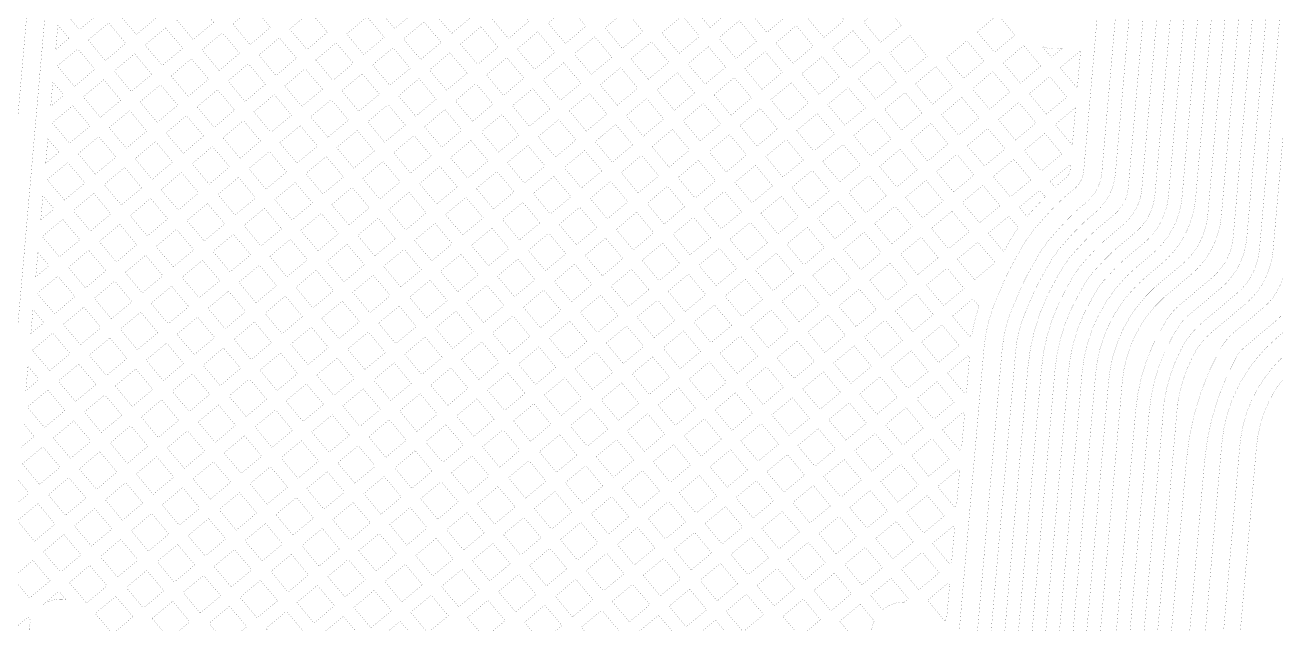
# Model space of a CAD drawing. Extents: x 592 to 965, y 89 to 353.
# Drawn here: x 631.25 to 652.26, y 276.55 to 286.61 of the extents above; entities that cross this region are included whole.
import ezdxf

# ---------------------------------------------------------------- set-up
doc = ezdxf.new("R2010")
doc.units = 0
doc.layers.add('a_area', color=3, linetype='Continuous')

# ---------------------------------------------------------------- blocks, each defined once
blk = doc.blocks.new('PAD_R3')
at = {"layer": 'a_area', "const_width": 0.5}
blk.add_lwpolyline([(0.25, 0, 1), (-0.25, 0, 1)], format="xyb", close=True, dxfattribs=at)

msp = doc.modelspace()

# ---------------------------------------------------------------- linework, layer by layer
at = {"layer": 'a_area', "const_width": 0.0015}
for points in [[(644.978, 250.475), (647.662, 281.162, -0.084552), (647.862, 281.924, 0.012808), (647.905, 282.023, -0.038887), (648.178, 282.582, 0.005339), (648.197, 282.617, -0.07215), (648.588, 283.159, 0.012405), (648.628, 283.203, -0.023497), (648.891, 283.473, -0.022352), (649.074, 283.63, 0.199572), (649.337, 284.14), (651.695, 311.103, 0.208816), (651.666, 311.191), (649.733, 313.495, 0.198841), (649.156, 313.792), (649.098, 313.797, -0.199255), (646.874, 314.956), (646.522, 315.376, -0.19862), (646.267, 316.198), (646.292, 316.486, 0.129621), (646.194, 317.051)], [(646.856, 316.773, 0.290904), (646.508, 316.33), (646.494, 316.171, 0.199266), (646.704, 315.515), (647.055, 315.096, 0.204199), (649.185, 314.019, -0.199), (649.914, 313.635), (651.848, 311.33, -0.193621), (651.923, 311.084), (649.564, 284.112, -0.198807), (649.216, 283.451, 0.02291), (649.044, 283.304, 0.023375), (648.798, 283.05, -0.010452), (648.758, 283.007, -0.021844), (648.752, 282.999, 0.07279), (648.397, 282.506, -0.004286), (648.379, 282.474, -0.015414), (648.376, 282.468, 0.0088), (648.344, 282.412, 0.035221), (648.115, 281.934, -0.011559), (648.073, 281.834, -0.011366), (648.071, 281.83, 0.085245), (647.89, 281.136), (645.207, 250.475)], [(645.895, 250.475), (648.55, 280.818, -0.109032), (648.95, 282.087, 0.010597), (649.008, 282.193, -0.078141), (649.269, 282.545, 0.016369), (649.322, 282.602, -0.02685), (649.555, 282.837, -0.016985), (649.561, 282.842, -0.025684), (649.569, 282.85), (649.88, 283.111, 0.20615), (650.229, 283.766), (652.613, 311.01, 0.197996), (652.369, 311.779), (650.23, 314.327, 0.098156), (650.087, 314.439), (649.716, 314.632, 0.068059), (649.532, 314.697, -0.042429), (649.382, 314.742, -0.064205), (648.626, 315.156, -0.072703), (648.602, 315.179, -0.20304), (648.275, 316.259), (648.072, 316.75, -0.065162), (648.07, 316.76)], [(648.891, 316.661), (648.502, 316.229), (648.5, 316.207, 0.195261), (648.772, 315.332, 0.063752), (649.474, 314.951, 0.039475), (649.579, 314.921, -0.070657), (649.829, 314.831), (650.202, 314.637, -0.097932), (650.411, 314.466), (652.544, 311.926, -0.199708), (652.84, 310.983), (650.456, 283.738, -0.20408), (650.023, 282.932, -0.008932), (649.986, 282.901), (649.709, 282.668, 0.027043), (649.492, 282.448, -0.016228), (649.429, 282.382, 0.079015), (649.208, 282.082, -0.010538), (649.145, 281.969, 0.109157), (648.777, 280.792), (646.125, 250.475), (645.895, 250.475)], [(650.785, 316.439, 0.152813), (650.565, 315.971, 0.109083), (650.908, 315.313), (653.263, 312.506, -0.198709), (653.754, 310.937), (651.344, 283.4, -0.197794), (650.831, 282.415), (650.374, 282.031, 0.187952), (649.68, 280.621), (647.043, 250.475), (646.813, 250.475)], [(646.813, 250.475), (649.453, 280.648, -0.187862), (650.225, 282.205), (650.686, 282.591, 0.198733), (651.117, 283.428), (653.527, 310.965, 0.198995), (653.081, 312.367), (650.733, 315.166, -0.136963), (650.3, 316.12, 0.102803), (650.096, 316.406)], [(647.775, 250.475), (650.383, 280.279, -0.080303), (650.661, 281.15, -0.101179), (651.042, 281.63), (651.598, 282.096, 0.19889), (651.984, 282.838), (654.441, 310.922, 0.198949), (653.487, 313.946), (652.728, 314.85, -0.197124), (652.451, 315.739), (652.468, 315.926), (652.2, 316.391)], [(653.031, 316.316), (652.695, 315.906), (652.679, 315.719, 0.201217), (652.914, 314.984), (653.662, 314.093, -0.198944), (654.669, 310.902), (652.212, 282.818, -0.198472), (651.746, 281.923), (651.188, 281.454, 0.100951), (650.865, 281.046, 0.079887), (650.609, 280.249), (648.004, 250.475), (647.775, 250.475)], [(644.839, 316.098, 0.200494), (644.303, 315.676, -0.065777), (643.781, 315.1), (641.996, 313.602, -0.129622), (640.306, 312.804, -0.070329), (639.118, 312.746), (634.607, 313.14, 0.088615), (634.059, 313.091, 0.134512), (633.915, 313.005), (633.77, 312.854, 0.198337), (633.517, 312.368), (628.103, 250.475), (627.873, 250.475)], [(647.859, 316.173), (648.076, 315.366), (648.259, 315.147, 0.176584), (649.453, 314.462, -0.076575), (649.699, 314.377), (649.922, 314.26, -0.09694), (650.131, 314.089), (652.198, 311.626, -0.197172), (652.385, 311.027), (650.008, 283.855, -0.197236), (649.693, 283.253), (649.38, 282.99, 0.025707), (649.141, 282.746, -0.011878), (649.08, 282.681, 0.073262), (648.801, 282.292, -0.005457), (648.774, 282.243, -0.008932), (648.772, 282.24, 0.003941), (648.746, 282.195, -0.012535), (648.744, 282.19, 0.10827), (648.322, 280.835), (645.666, 250.475), (645.437, 250.475)], [(649.889, 316.093), (650.19, 315.312), (650.458, 315.054, -0.092273), (650.655, 314.892), (652.912, 312.203, -0.199974), (653.298, 310.97), (650.912, 283.702, -0.199007), (650.337, 282.599), (650.081, 282.383, 0.199597), (649.232, 280.748), (646.584, 250.475), (646.354, 250.475)], [(655.229, 316.22), (655.014, 315.504), (655.203, 314.197, 0.082758), (655.555, 313.096, -0.142057), (655.814, 311.758), (653.239, 282.325, -0.198896), (652.722, 281.331), (652.474, 281.123, 0.199681), (651.654, 279.541), (649.111, 250.475), (648.805, 250.475)], [(648.805, 250.475), (651.352, 279.583, -0.198255), (652.279, 281.358), (652.527, 281.566, 0.198506), (652.936, 282.351), (655.512, 311.799, 0.140425), (655.283, 312.957, -0.082754), (654.901, 314.154), (654.712, 315.461), (654.302, 316.089)], [(651.974, 315.607), (651.89, 315.152, 0.105844), (651.92, 314.934, 0.005634), (651.969, 314.811, -0.017036), (651.972, 314.804, 0.07336), (652.07, 314.645), (653.617, 312.802, -0.198905), (654.211, 310.919), (651.77, 283.023, -0.197467), (651.333, 282.189), (650.78, 281.725, 0.069661), (650.649, 281.58, 0.127399), (650.133, 280.116), (647.54, 250.475), (647.31, 250.475)], [(645.437, 250.475), (648.095, 280.862, -0.112199), (648.576, 282.357, 0.005587), (648.601, 282.404, -0.072468), (648.917, 282.841, 0.011717), (648.969, 282.897, -0.026264), (649.231, 283.164), (649.545, 283.427, 0.200481), (649.781, 283.883), (652.157, 311.046, 0.201044), (652.016, 311.487), (649.95, 313.949, 0.097155), (649.807, 314.062), (649.592, 314.175, 0.079893), (649.404, 314.238, -0.176615), (648.078, 315.007), (647.902, 315.217, -0.058168), (647.887, 315.225), (647.138, 315.575)], [(646.354, 250.475), (649.006, 280.781, -0.198353), (649.935, 282.559), (650.191, 282.774, 0.198773), (650.684, 283.722), (653.071, 311.003, 0.197779), (652.736, 312.056), (650.48, 314.745, 0.096077), (650.342, 314.857, -0.081539), (650.311, 314.878), (650.033, 315.146, -0.030411), (650.025, 315.15), (649.233, 315.424)], [(647.31, 250.475), (649.907, 280.15, -0.126349), (650.459, 281.708, -0.07042), (650.635, 281.901), (651.188, 282.366, 0.200191), (651.544, 283.057), (653.983, 310.939, 0.198914), (653.442, 312.655), (651.895, 314.498, -0.078654), (651.755, 314.731, -0.003286), (651.725, 314.805, -0.023773), (651.722, 314.811, 0.147236), (651.212, 315.454)], [(654.137, 315.389), (654.081, 314.666, 0.058868), (654.333, 314.206, -0.176554), (655.208, 310.945), (652.724, 282.552, -0.19901), (652.24, 281.624), (651.747, 281.21, 0.093121), (651.589, 281.018, 0.103734), (651.062, 279.276), (648.542, 250.475), (648.236, 250.475)], [(648.236, 250.475), (650.758, 279.303, -0.103734), (651.322, 281.164, -0.093272), (651.552, 281.444), (652.046, 281.859, 0.198617), (652.42, 282.579), (654.904, 310.972, 0.177624), (654.072, 314.046, -0.076724), (653.73, 314.742, 0.092457), (653.355, 315.105)], [(628.41, 250.475), (633.685, 310.783, -0.117662)], [(651.227, 309.258), (649.032, 284.155, -0.224527), (648.836, 283.831, -0.007166), (648.834, 283.829, 0.006676), (648.773, 283.778, -0.009497), (648.77, 283.775, 0.004515), (648.73, 283.74, 0.005569), (648.681, 283.695, 0.003093), (648.643, 283.659, -0.009685), (648.64, 283.656, 0.002723), (648.607, 283.625, 0.017748), (648.396, 283.403, -0.013253), (648.392, 283.398, -0.019572), (648.386, 283.392, -0.007278), (648.37, 283.373, -0.027476), (648.361, 283.364, -0.021708), (648.355, 283.357, 0.070123), (647.926, 282.759, -0.027755), (647.92, 282.749, -0.03241), (647.913, 282.735), (647.878, 282.673, 0.034814), (647.619, 282.133, -0.011267), (647.587, 282.058, -0.01832), (647.584, 282.05, 0.084624), (647.358, 281.189), (644.671, 250.475)], [(648.674, 286.226, -0.058989), (648.549, 286.211, -0.104717), (648.333, 286.257)], [(648.469, 283.985), (648.551, 283.886, -0.002842), (648.577, 283.91, -0.004427), (648.62, 283.948, -0.011812), (648.623, 283.951, -0.006774), (648.69, 284.007), (648.747, 284.055, 0.176994), (648.805, 284.19), (648.813, 284.273)], [(647.689, 282.804, -0.002043), (647.699, 282.82, -0.007265), (647.7, 282.823), (647.724, 282.865, -0.035335), (647.936, 283.209), (647.774, 283.402), (647.43, 283.113)], [(631.552, 276.872, -0.150365), (631.851, 276.964, -0.039241), (631.935, 276.957)]]:
    msp.add_lwpolyline(points, format="xyb", dxfattribs=at)
for points in [[(649.393, 250.475), (651.934, 279.527, -0.198994), (652.701, 281), (652.988, 281.24, 0.20105), (653.511, 282.26), (656.147, 312.391, 0.152782), (655.936, 313.351, -0.152671), (655.59, 314.933), (655.639, 315.49, -1.014211), (656.7, 315.383), (656.653, 314.839, 0.152553), (656.863, 313.88, -0.15273), (657.21, 312.298), (654.571, 282.137, -0.197345), (653.672, 280.421), (653.385, 280.181, 0.198529), (652.997, 279.434), (650.464, 250.475)], [(647.949, 283.549), (648.08, 283.393, -0.014303), (648.189, 283.515, -0.021639), (648.196, 283.521, -0.015774), (648.201, 283.527, 0.007335), (648.213, 283.54, -0.016684), (648.218, 283.546, -0.023222), (648.225, 283.554, -0.01303), (648.386, 283.727), (648.293, 283.838)], [(646.827, 281.721), (647.116, 281.377), (647.155, 281.411, -0.042797), (647.274, 281.888), (647.171, 282.01)], [(645.453, 277.027), (645.656, 276.786, -0.177447), (646, 276.913, -0.007278), (646.015, 276.912), (646.087, 276.973), (645.798, 277.317)], [(644.934, 276.592), (645.223, 276.248), (645.472, 276.457, -0.069781), (645.514, 276.599), (645.278, 276.88)], [(630.955, 276.371), (631.244, 276.026), (631.395, 276.154, -0.137331), (631.318, 276.431, -0.082618), (631.347, 276.603), (631.299, 276.66)]]:
    msp.add_lwpolyline(points, format="xyb", close=True, dxfattribs=at)
for points in [[(631.874, 286.881), (632.163, 286.536), (632.508, 286.825), (632.219, 287.17)], [(632.83, 286.797), (633.119, 286.453), (633.463, 286.742), (633.174, 287.086)], [(637.17, 286.899), (637.46, 286.554), (637.804, 286.843), (637.515, 287.188)], [(638.126, 286.815), (638.415, 286.47), (638.76, 286.76), (638.471, 287.104)], [(642.468, 286.916), (642.757, 286.572), (643.101, 286.861), (642.812, 287.205)], [(643.423, 286.833), (643.712, 286.489), (644.056, 286.777), (643.767, 287.122)], [(644.378, 286.749), (644.667, 286.405), (645.012, 286.694), (644.723, 287.038)], [(633.785, 286.714), (634.074, 286.369), (634.418, 286.658), (634.129, 287.003)], [(634.74, 286.63), (635.03, 286.285), (635.374, 286.574), (635.085, 286.919)], [(635.696, 286.546), (635.985, 286.202), (636.329, 286.491), (636.041, 286.835)], [(639.082, 286.731), (639.371, 286.387), (639.715, 286.676), (639.426, 287.02)], [(640.037, 286.648), (640.326, 286.303), (640.671, 286.593), (640.382, 286.937)], [(640.993, 286.564), (641.282, 286.22), (641.626, 286.509), (641.337, 286.853)], [(645.334, 286.666), (645.623, 286.321), (645.967, 286.61), (645.678, 286.955)], [(632.31, 286.361), (632.599, 286.017), (632.943, 286.306), (632.655, 286.65)], [(636.651, 286.463), (636.941, 286.118), (637.284, 286.407), (636.995, 286.752)], [(637.607, 286.379), (637.896, 286.034), (638.24, 286.324), (637.951, 286.668)], [(641.948, 286.481), (642.237, 286.136), (642.581, 286.425), (642.293, 286.769)], [(642.903, 286.397), (643.193, 286.053), (643.537, 286.342), (643.248, 286.686)], [(647.245, 286.498), (647.533, 286.154), (647.878, 286.443), (647.589, 286.788)], [(633.265, 286.278), (633.555, 285.933), (633.899, 286.222), (633.61, 286.567)], [(634.221, 286.194), (634.51, 285.849), (634.854, 286.138), (634.565, 286.483)], [(635.176, 286.11), (635.465, 285.766), (635.81, 286.055), (635.521, 286.399)], [(638.562, 286.295), (638.851, 285.951), (639.196, 286.24), (638.907, 286.584)], [(639.518, 286.212), (639.807, 285.868), (640.151, 286.156), (639.862, 286.501)], [(640.473, 286.128), (640.762, 285.784), (641.107, 286.073), (640.818, 286.417)], [(643.859, 286.314), (644.148, 285.969), (644.492, 286.258), (644.203, 286.602)], [(644.814, 286.23), (645.103, 285.885), (645.448, 286.174), (645.158, 286.519)], [(645.77, 286.146), (646.059, 285.802), (646.403, 286.091), (646.114, 286.435)], [(631.791, 285.925), (632.079, 285.581), (632.424, 285.87), (632.135, 286.214)], [(636.132, 286.027), (636.421, 285.682), (636.765, 285.972), (636.476, 286.316)], [(637.088, 285.943), (637.377, 285.599), (637.721, 285.887), (637.431, 286.232)], [(641.429, 286.045), (641.718, 285.701), (642.062, 285.99), (641.773, 286.334)], [(642.384, 285.961), (642.673, 285.617), (643.017, 285.906), (642.728, 286.25)], [(646.725, 286.062), (647.014, 285.718), (647.358, 286.007), (647.07, 286.351)], [(647.68, 285.979), (647.969, 285.635), (648.314, 285.924), (648.025, 286.268)], [(632.746, 285.842), (633.035, 285.497), (633.379, 285.786), (633.09, 286.131)], [(633.702, 285.758), (633.991, 285.414), (634.335, 285.702), (634.046, 286.047)], [(638.043, 285.859), (638.331, 285.515), (638.676, 285.804), (638.387, 286.148)], [(638.998, 285.776), (639.287, 285.432), (639.632, 285.721), (639.343, 286.065)], [(639.954, 285.692), (640.243, 285.348), (640.587, 285.637), (640.298, 285.981)], [(643.339, 285.878), (643.628, 285.533), (643.973, 285.822), (643.684, 286.167)], [(644.295, 285.794), (644.584, 285.45), (644.928, 285.739), (644.639, 286.083)], [(645.25, 285.71), (645.539, 285.366), (645.884, 285.655), (645.595, 285.999)], [(634.657, 285.674), (634.946, 285.33), (635.29, 285.619), (635.001, 285.963)], [(635.612, 285.591), (635.901, 285.246), (636.246, 285.535), (635.956, 285.88)], [(636.568, 285.507), (636.857, 285.163), (637.202, 285.452), (636.912, 285.796)], [(640.909, 285.608), (641.198, 285.264), (641.542, 285.554), (641.254, 285.898)], [(641.865, 285.525), (642.154, 285.181), (642.498, 285.47), (642.209, 285.814)], [(646.206, 285.627), (646.494, 285.282), (646.839, 285.571), (646.55, 285.916)], [(647.161, 285.543), (647.45, 285.199), (647.794, 285.488), (647.505, 285.832)], [(632.226, 285.406), (632.515, 285.061), (632.86, 285.35), (632.571, 285.695)], [(633.182, 285.322), (633.471, 284.977), (633.815, 285.267), (633.526, 285.611)], [(637.524, 285.424), (637.812, 285.08), (638.156, 285.368), (637.867, 285.712)], [(638.478, 285.34), (638.767, 284.995), (639.112, 285.285), (638.823, 285.629)], [(642.82, 285.442), (643.109, 285.098), (643.453, 285.386), (643.164, 285.731)], [(643.775, 285.358), (644.064, 285.014), (644.409, 285.303), (644.12, 285.647)], [(644.731, 285.275), (645.02, 284.93), (645.364, 285.219), (645.075, 285.563)], [(648.116, 285.46), (648.406, 285.115), (648.75, 285.404), (648.461, 285.749)], [(634.138, 285.238), (634.426, 284.894), (634.771, 285.183), (634.482, 285.527)], [(635.093, 285.155), (635.382, 284.81), (635.726, 285.099), (635.437, 285.444)], [(636.048, 285.071), (636.337, 284.727), (636.682, 285.016), (636.393, 285.36)], [(639.434, 285.256), (639.723, 284.912), (640.068, 285.201), (639.779, 285.546)], [(640.39, 285.173), (640.679, 284.829), (641.023, 285.117), (640.734, 285.461)], [(641.345, 285.089), (641.634, 284.745), (641.979, 285.034), (641.689, 285.378)], [(645.686, 285.191), (645.975, 284.847), (646.319, 285.136), (646.031, 285.48)], [(646.641, 285.107), (646.931, 284.763), (647.275, 285.052), (646.986, 285.396)], [(631.707, 284.97), (631.996, 284.625), (632.34, 284.914), (632.051, 285.259)], [(632.662, 284.886), (632.952, 284.542), (633.296, 284.83), (633.007, 285.175)], [(637.004, 284.987), (637.292, 284.643), (637.637, 284.933), (637.348, 285.277)], [(637.959, 284.904), (638.248, 284.56), (638.592, 284.848), (638.303, 285.193)], [(642.301, 285.006), (642.589, 284.662), (642.934, 284.951), (642.645, 285.295)], [(643.256, 284.922), (643.545, 284.578), (643.889, 284.867), (643.6, 285.211)], [(647.597, 285.024), (647.886, 284.679), (648.23, 284.968), (647.941, 285.313)], [(633.618, 284.802), (633.907, 284.458), (634.251, 284.747), (633.962, 285.091)], [(634.573, 284.719), (634.862, 284.375), (635.207, 284.664), (634.918, 285.008)], [(635.529, 284.635), (635.818, 284.291), (636.162, 284.58), (635.873, 284.924)], [(638.914, 284.82), (639.203, 284.476), (639.548, 284.765), (639.259, 285.109)], [(639.87, 284.737), (640.159, 284.393), (640.503, 284.682), (640.215, 285.026)], [(640.825, 284.654), (641.115, 284.309), (641.459, 284.598), (641.17, 284.942)], [(644.211, 284.839), (644.5, 284.494), (644.845, 284.783), (644.556, 285.128)], [(645.167, 284.755), (645.456, 284.411), (645.8, 284.7), (645.511, 285.044)], [(646.122, 284.671), (646.411, 284.327), (646.755, 284.616), (646.466, 284.96)], [(632.143, 284.45), (632.432, 284.106), (632.776, 284.395), (632.487, 284.739)], [(636.484, 284.552), (636.773, 284.207), (637.117, 284.496), (636.829, 284.841)], [(637.439, 284.468), (637.728, 284.124), (638.073, 284.413), (637.784, 284.758)], [(641.781, 284.57), (642.069, 284.225), (642.414, 284.515), (642.125, 284.859)], [(642.736, 284.487), (643.025, 284.142), (643.37, 284.431), (643.081, 284.775)], [(647.077, 284.588), (647.367, 284.243), (647.711, 284.532), (647.422, 284.877)], [(648.033, 284.504), (648.322, 284.16), (648.666, 284.449), (648.377, 284.793)], [(633.098, 284.367), (633.387, 284.022), (633.731, 284.311), (633.443, 284.655)], [(634.054, 284.283), (634.343, 283.939), (634.687, 284.228), (634.398, 284.572)], [(638.395, 284.385), (638.684, 284.04), (639.028, 284.329), (638.739, 284.673)], [(639.35, 284.301), (639.639, 283.957), (639.984, 284.246), (639.695, 284.59)], [(640.306, 284.218), (640.595, 283.873), (640.939, 284.162), (640.65, 284.507)], [(643.692, 284.403), (643.981, 284.058), (644.325, 284.347), (644.036, 284.692)], [(644.647, 284.319), (644.936, 283.975), (645.28, 284.264), (644.992, 284.608)], [(645.603, 284.236), (645.892, 283.891), (646.236, 284.18), (645.947, 284.525)], [(631.623, 284.014), (631.912, 283.67), (632.257, 283.959), (631.968, 284.303)], [(635.009, 284.2), (635.298, 283.855), (635.643, 284.144), (635.354, 284.488)], [(635.965, 284.116), (636.254, 283.772), (636.598, 284.061), (636.309, 284.405)], [(636.92, 284.032), (637.209, 283.688), (637.553, 283.977), (637.264, 284.321)], [(641.262, 284.134), (641.55, 283.79), (641.894, 284.078), (641.606, 284.423)], [(642.216, 284.05), (642.505, 283.706), (642.85, 283.995), (642.561, 284.34)], [(646.558, 284.152), (646.847, 283.807), (647.191, 284.096), (646.902, 284.441)], [(647.513, 284.068), (647.802, 283.724), (648.147, 284.013), (647.858, 284.357)], [(632.579, 283.931), (632.868, 283.587), (633.212, 283.875), (632.923, 284.22)], [(633.534, 283.847), (633.823, 283.503), (634.167, 283.792), (633.878, 284.136)], [(637.875, 283.949), (638.165, 283.604), (638.509, 283.893), (638.22, 284.238)], [(638.831, 283.865), (639.12, 283.521), (639.464, 283.81), (639.175, 284.154)], [(643.172, 283.967), (643.461, 283.622), (643.806, 283.911), (643.517, 284.256)], [(644.128, 283.883), (644.417, 283.539), (644.761, 283.828), (644.472, 284.172)], [(645.083, 283.8), (645.372, 283.455), (645.717, 283.744), (645.427, 284.089)], [(634.49, 283.763), (634.779, 283.419), (635.123, 283.708), (634.834, 284.053)], [(635.445, 283.68), (635.734, 283.336), (636.078, 283.625), (635.79, 283.969)], [(636.4, 283.596), (636.69, 283.252), (637.034, 283.541), (636.745, 283.885)], [(639.786, 283.781), (640.075, 283.437), (640.42, 283.726), (640.131, 284.071)], [(640.742, 283.698), (641.031, 283.354), (641.375, 283.643), (641.086, 283.987)], [(641.697, 283.615), (641.986, 283.27), (642.33, 283.559), (642.041, 283.903)], [(646.039, 283.716), (646.328, 283.371), (646.672, 283.66), (646.383, 284.005)], [(646.994, 283.632), (647.283, 283.288), (647.627, 283.577), (647.338, 283.921)], [(632.059, 283.495), (632.348, 283.15), (632.693, 283.44), (632.404, 283.784)], [(633.015, 283.411), (633.304, 283.067), (633.648, 283.356), (633.359, 283.7)], [(637.356, 283.513), (637.645, 283.168), (637.989, 283.457), (637.7, 283.802)], [(638.311, 283.429), (638.6, 283.085), (638.945, 283.374), (638.656, 283.718)], [(642.652, 283.531), (642.942, 283.186), (643.286, 283.475), (642.997, 283.82)], [(643.608, 283.447), (643.897, 283.103), (644.242, 283.392), (643.953, 283.736)], [(633.97, 283.328), (634.259, 282.983), (634.604, 283.272), (634.314, 283.616)], [(634.926, 283.244), (635.214, 282.9), (635.559, 283.189), (635.27, 283.533)], [(639.267, 283.346), (639.556, 283.001), (639.9, 283.29), (639.611, 283.634)], [(640.222, 283.262), (640.511, 282.918), (640.856, 283.207), (640.567, 283.551)], [(641.178, 283.179), (641.467, 282.834), (641.811, 283.123), (641.522, 283.468)], [(644.564, 283.364), (644.853, 283.019), (645.197, 283.308), (644.908, 283.653)], [(645.519, 283.28), (645.808, 282.936), (646.153, 283.225), (645.863, 283.569)], [(646.475, 283.196), (646.763, 282.852), (647.108, 283.141), (646.819, 283.485)], [(631.54, 283.059), (631.829, 282.715), (632.173, 283.003), (631.884, 283.348)], [(632.495, 282.975), (632.784, 282.631), (633.129, 282.92), (632.84, 283.264)], [(635.881, 283.161), (636.17, 282.816), (636.514, 283.105), (636.225, 283.45)], [(636.837, 283.077), (637.126, 282.732), (637.47, 283.021), (637.181, 283.366)], [(637.792, 282.993), (638.081, 282.649), (638.425, 282.938), (638.136, 283.282)], [(642.133, 283.095), (642.422, 282.75), (642.766, 283.039), (642.477, 283.384)], [(643.088, 283.011), (643.377, 282.667), (643.722, 282.956), (643.433, 283.3)], [(633.451, 282.892), (633.74, 282.547), (634.084, 282.836), (633.795, 283.181)], [(634.406, 282.808), (634.695, 282.464), (635.039, 282.753), (634.75, 283.097)], [(638.747, 282.91), (639.036, 282.565), (639.381, 282.854), (639.092, 283.199)], [(639.703, 282.826), (639.992, 282.482), (640.336, 282.771), (640.047, 283.115)], [(640.658, 282.742), (640.947, 282.398), (641.292, 282.687), (641.002, 283.032)], [(644.044, 282.928), (644.333, 282.583), (644.678, 282.872), (644.388, 283.217)], [(645, 282.844), (645.289, 282.5), (645.633, 282.789), (645.344, 283.133)], [(645.955, 282.76), (646.244, 282.416), (646.588, 282.705), (646.3, 283.049)], [(631.976, 282.54), (632.265, 282.195), (632.609, 282.484), (632.32, 282.828)], [(635.361, 282.724), (635.65, 282.38), (635.995, 282.669), (635.706, 283.014)], [(636.317, 282.641), (636.606, 282.296), (636.95, 282.585), (636.661, 282.93)], [(637.273, 282.557), (637.561, 282.213), (637.906, 282.502), (637.617, 282.846)], [(641.614, 282.659), (641.903, 282.314), (642.247, 282.604), (641.958, 282.948)], [(642.569, 282.575), (642.858, 282.231), (643.202, 282.52), (642.913, 282.864)], [(646.91, 282.677), (647.199, 282.333), (647.544, 282.621), (647.255, 282.966)], [(632.931, 282.456), (633.22, 282.111), (633.565, 282.4), (633.276, 282.745)], [(633.887, 282.372), (634.176, 282.028), (634.52, 282.317), (634.231, 282.661)], [(638.228, 282.474), (638.517, 282.129), (638.861, 282.418), (638.572, 282.763)], [(639.183, 282.39), (639.472, 282.046), (639.817, 282.335), (639.528, 282.679)], [(643.524, 282.492), (643.813, 282.147), (644.158, 282.436), (643.869, 282.781)], [(644.48, 282.408), (644.769, 282.064), (645.114, 282.353), (644.825, 282.697)], [(645.436, 282.325), (645.724, 281.98), (646.069, 282.269), (645.78, 282.613)], [(634.842, 282.289), (635.131, 281.944), (635.475, 282.233), (635.186, 282.578)], [(635.797, 282.205), (636.086, 281.86), (636.431, 282.149), (636.142, 282.494)], [(636.753, 282.121), (637.042, 281.777), (637.386, 282.066), (637.097, 282.41)], [(640.139, 282.307), (640.428, 281.962), (640.772, 282.251), (640.483, 282.596)], [(641.094, 282.223), (641.383, 281.878), (641.728, 282.167), (641.438, 282.512)], [(642.05, 282.139), (642.338, 281.795), (642.683, 282.084), (642.394, 282.428)], [(646.391, 282.241), (646.68, 281.897), (647.024, 282.186), (646.735, 282.53)], [(631.456, 282.104), (631.745, 281.759), (632.09, 282.048), (631.8, 282.393)], [(632.412, 282.02), (632.701, 281.675), (633.045, 281.964), (632.756, 282.309)], [(633.367, 281.936), (633.656, 281.592), (634, 281.881), (633.712, 282.225)], [(637.708, 282.038), (637.997, 281.693), (638.342, 281.982), (638.053, 282.327)], [(638.664, 281.954), (638.953, 281.61), (639.297, 281.899), (639.008, 282.243)], [(643.005, 282.056), (643.294, 281.712), (643.638, 282), (643.349, 282.345)], [(643.96, 281.972), (644.249, 281.628), (644.594, 281.917), (644.305, 282.261)], [(634.322, 281.853), (634.612, 281.508), (634.956, 281.797), (634.667, 282.142)], [(635.278, 281.769), (635.567, 281.425), (635.911, 281.713), (635.622, 282.058)], [(639.619, 281.871), (639.908, 281.526), (640.253, 281.815), (639.964, 282.16)], [(640.575, 281.787), (640.864, 281.443), (641.208, 281.731), (640.919, 282.076)], [(641.53, 281.703), (641.819, 281.359), (642.163, 281.648), (641.875, 281.992)], [(644.916, 281.889), (645.205, 281.545), (645.549, 281.833), (645.261, 282.178)], [(645.871, 281.805), (646.16, 281.461), (646.505, 281.75), (646.216, 282.094)], [(631.892, 281.584), (632.181, 281.239), (632.526, 281.528), (632.237, 281.873)], [(632.848, 281.5), (633.136, 281.156), (633.481, 281.445), (633.192, 281.789)], [(636.233, 281.685), (636.522, 281.341), (636.867, 281.63), (636.578, 281.974)], [(637.189, 281.602), (637.478, 281.258), (637.822, 281.546), (637.533, 281.891)], [(638.144, 281.518), (638.433, 281.174), (638.777, 281.463), (638.489, 281.807)], [(642.485, 281.62), (642.774, 281.275), (643.119, 281.565), (642.83, 281.909)], [(643.441, 281.536), (643.73, 281.192), (644.074, 281.481), (643.785, 281.825)], [(633.803, 281.417), (634.092, 281.072), (634.436, 281.361), (634.147, 281.706)], [(634.759, 281.333), (635.048, 280.989), (635.392, 281.278), (635.103, 281.622)], [(639.099, 281.435), (639.389, 281.09), (639.733, 281.379), (639.444, 281.724)], [(640.055, 281.351), (640.344, 281.007), (640.689, 281.296), (640.4, 281.64)], [(644.396, 281.452), (644.685, 281.108), (645.03, 281.398), (644.741, 281.742)], [(645.352, 281.369), (645.641, 281.025), (645.985, 281.314), (645.696, 281.658)], [(646.307, 281.286), (646.596, 280.941), (646.94, 281.23), (646.652, 281.575)], [(631.373, 281.148), (631.662, 280.804), (632.006, 281.092), (631.717, 281.437)], [(632.328, 281.064), (632.617, 280.72), (632.961, 281.009), (632.673, 281.353)], [(635.714, 281.249), (636.003, 280.905), (636.347, 281.194), (636.058, 281.538)], [(636.669, 281.166), (636.958, 280.821), (637.303, 281.111), (637.014, 281.455)], [(637.625, 281.082), (637.914, 280.738), (638.258, 281.027), (637.969, 281.371)], [(641.011, 281.268), (641.3, 280.924), (641.644, 281.212), (641.355, 281.556)], [(641.966, 281.184), (642.255, 280.839), (642.599, 281.129), (642.31, 281.473)], [(642.921, 281.1), (643.21, 280.756), (643.555, 281.045), (643.266, 281.389)], [(633.283, 280.981), (633.573, 280.636), (633.917, 280.925), (633.628, 281.27)], [(634.239, 280.897), (634.528, 280.553), (634.873, 280.842), (634.583, 281.186)], [(638.58, 280.999), (638.869, 280.654), (639.213, 280.943), (638.924, 281.288)], [(639.536, 280.915), (639.825, 280.571), (640.169, 280.86), (639.88, 281.204)], [(643.877, 281.017), (644.166, 280.673), (644.51, 280.961), (644.221, 281.305)], [(644.832, 280.933), (645.121, 280.589), (645.466, 280.878), (645.177, 281.222)], [(635.195, 280.814), (635.483, 280.469), (635.828, 280.758), (635.539, 281.102)], [(636.15, 280.73), (636.439, 280.386), (636.783, 280.674), (636.494, 281.019)], [(637.105, 280.646), (637.394, 280.302), (637.739, 280.591), (637.45, 280.935)], [(640.491, 280.831), (640.78, 280.487), (641.125, 280.777), (640.836, 281.121)], [(641.447, 280.748), (641.736, 280.404), (642.08, 280.692), (641.79, 281.037)], [(642.402, 280.664), (642.691, 280.32), (643.035, 280.609), (642.746, 280.953)], [(645.788, 280.85), (646.077, 280.506), (646.421, 280.795), (646.132, 281.139)], [(646.743, 280.766), (647.032, 280.422), (647.064, 280.448), (647.114, 281.024), (647.087, 281.055)], [(631.809, 280.628), (632.098, 280.284), (632.442, 280.573), (632.153, 280.917)], [(632.764, 280.545), (633.053, 280.2), (633.397, 280.489), (633.108, 280.834)], [(633.719, 280.461), (634.009, 280.117), (634.353, 280.406), (634.064, 280.75)], [(638.061, 280.563), (638.35, 280.219), (638.694, 280.507), (638.405, 280.852)], [(639.016, 280.479), (639.305, 280.135), (639.65, 280.424), (639.36, 280.768)], [(643.357, 280.581), (643.646, 280.237), (643.991, 280.526), (643.702, 280.87)], [(644.313, 280.498), (644.602, 280.153), (644.946, 280.442), (644.657, 280.786)], [(634.675, 280.377), (634.964, 280.033), (635.308, 280.322), (635.019, 280.667)], [(635.63, 280.294), (635.919, 279.95), (636.264, 280.239), (635.975, 280.583)], [(639.972, 280.396), (640.26, 280.051), (640.605, 280.34), (640.316, 280.684)], [(640.927, 280.312), (641.216, 279.968), (641.561, 280.257), (641.271, 280.601)], [(641.883, 280.229), (642.172, 279.884), (642.516, 280.173), (642.227, 280.517)], [(645.268, 280.413), (645.557, 280.069), (645.902, 280.359), (645.613, 280.703)], [(646.224, 280.33), (646.513, 279.986), (646.857, 280.275), (646.568, 280.619)], [(631.289, 280.192), (631.578, 279.848), (631.922, 280.137), (631.634, 280.482)], [(632.245, 280.109), (632.534, 279.765), (632.878, 280.053), (632.589, 280.398)], [(633.2, 280.025), (633.489, 279.681), (633.833, 279.97), (633.544, 280.314)], [(636.586, 280.211), (636.875, 279.866), (637.219, 280.155), (636.93, 280.499)], [(637.541, 280.127), (637.83, 279.782), (638.175, 280.072), (637.885, 280.416)], [(638.497, 280.043), (638.786, 279.699), (639.13, 279.988), (638.841, 280.332)], [(642.838, 280.145), (643.126, 279.8), (643.471, 280.09), (643.182, 280.434)], [(643.793, 280.061), (644.082, 279.717), (644.427, 280.006), (644.138, 280.351)], [(634.156, 279.942), (634.444, 279.597), (634.788, 279.886), (634.5, 280.23)], [(635.111, 279.858), (635.4, 279.514), (635.744, 279.803), (635.455, 280.147)], [(639.452, 279.96), (639.741, 279.616), (640.085, 279.905), (639.796, 280.249)], [(640.407, 279.876), (640.696, 279.532), (641.041, 279.821), (640.752, 280.165)], [(644.749, 279.978), (645.038, 279.634), (645.382, 279.922), (645.093, 280.267)], [(645.704, 279.894), (645.993, 279.55), (646.338, 279.839), (646.049, 280.184)], [(646.66, 279.811), (646.949, 279.466), (646.98, 279.493), (647.031, 280.068), (647.004, 280.1)], [(631.725, 279.673), (632.014, 279.329), (632.358, 279.618), (632.069, 279.962)], [(636.066, 279.775), (636.355, 279.43), (636.699, 279.719), (636.411, 280.064)], [(637.022, 279.691), (637.311, 279.347), (637.655, 279.636), (637.366, 279.98)], [(637.977, 279.607), (638.266, 279.263), (638.611, 279.552), (638.322, 279.897)], [(641.363, 279.792), (641.652, 279.448), (641.997, 279.737), (641.708, 280.082)], [(642.319, 279.709), (642.607, 279.365), (642.951, 279.654), (642.663, 279.998)], [(643.273, 279.625), (643.563, 279.281), (643.907, 279.57), (643.618, 279.915)], [(632.681, 279.59), (632.97, 279.245), (633.314, 279.534), (633.025, 279.878)], [(633.636, 279.506), (633.925, 279.162), (634.269, 279.451), (633.98, 279.795)], [(634.591, 279.422), (634.88, 279.078), (635.225, 279.367), (634.935, 279.711)], [(638.933, 279.524), (639.221, 279.18), (639.566, 279.469), (639.277, 279.813)], [(639.888, 279.44), (640.177, 279.096), (640.521, 279.385), (640.232, 279.729)], [(644.229, 279.542), (644.518, 279.198), (644.863, 279.487), (644.574, 279.831)], [(645.185, 279.459), (645.474, 279.114), (645.818, 279.403), (645.529, 279.747)], [(631.205, 279.237), (631.494, 278.893), (631.839, 279.182), (631.55, 279.526)], [(635.547, 279.338), (635.835, 278.994), (636.18, 279.284), (635.891, 279.628)], [(636.502, 279.255), (636.791, 278.911), (637.136, 279.2), (636.846, 279.544)], [(637.458, 279.172), (637.747, 278.827), (638.091, 279.116), (637.802, 279.46)], [(640.843, 279.357), (641.132, 279.012), (641.477, 279.301), (641.188, 279.646)], [(641.799, 279.273), (642.088, 278.929), (642.432, 279.218), (642.144, 279.562)], [(642.754, 279.19), (643.044, 278.845), (643.387, 279.134), (643.098, 279.478)], [(646.14, 279.375), (646.429, 279.03), (646.774, 279.319), (646.485, 279.664)], [(632.161, 279.153), (632.45, 278.809), (632.795, 279.098), (632.505, 279.443)], [(633.117, 279.07), (633.405, 278.726), (633.75, 279.015), (633.461, 279.359)], [(634.072, 278.986), (634.361, 278.642), (634.705, 278.931), (634.416, 279.275)], [(638.413, 279.088), (638.702, 278.744), (639.046, 279.033), (638.758, 279.377)], [(639.368, 279.005), (639.657, 278.66), (640.002, 278.949), (639.713, 279.293)], [(643.709, 279.106), (643.998, 278.762), (644.343, 279.051), (644.054, 279.395)], [(644.665, 279.023), (644.954, 278.678), (645.299, 278.967), (645.009, 279.312)], [(635.027, 278.903), (635.316, 278.559), (635.66, 278.847), (635.371, 279.192)], [(635.982, 278.819), (636.271, 278.475), (636.616, 278.764), (636.327, 279.108)], [(640.324, 278.921), (640.613, 278.576), (640.957, 278.865), (640.668, 279.21)], [(641.279, 278.837), (641.568, 278.493), (641.912, 278.782), (641.624, 279.126)], [(642.234, 278.754), (642.524, 278.409), (642.868, 278.698), (642.579, 279.043)], [(645.621, 278.939), (645.91, 278.594), (646.254, 278.883), (645.965, 279.228)], [(646.576, 278.855), (646.865, 278.51), (646.897, 278.537), (646.947, 279.113), (646.921, 279.144)], [(631.641, 278.717), (631.93, 278.373), (632.275, 278.662), (631.986, 279.006)], [(632.597, 278.634), (632.886, 278.29), (633.23, 278.579), (632.941, 278.923)], [(633.552, 278.551), (633.841, 278.206), (634.186, 278.495), (633.896, 278.839)], [(636.938, 278.736), (637.227, 278.391), (637.572, 278.68), (637.282, 279.025)], [(637.894, 278.652), (638.182, 278.308), (638.527, 278.597), (638.238, 278.941)], [(638.849, 278.568), (639.138, 278.224), (639.482, 278.513), (639.193, 278.858)], [(643.19, 278.67), (643.479, 278.326), (643.823, 278.615), (643.534, 278.959)], [(644.145, 278.586), (644.434, 278.242), (644.779, 278.531), (644.49, 278.876)], [(634.508, 278.467), (634.796, 278.123), (635.141, 278.412), (634.852, 278.756)], [(635.463, 278.383), (635.752, 278.039), (636.096, 278.328), (635.807, 278.672)], [(639.804, 278.485), (640.094, 278.14), (640.438, 278.429), (640.149, 278.774)], [(640.76, 278.401), (641.049, 278.057), (641.393, 278.346), (641.104, 278.69)], [(645.101, 278.503), (645.39, 278.158), (645.735, 278.447), (645.445, 278.792)], [(646.057, 278.419), (646.346, 278.075), (646.69, 278.363), (646.401, 278.708)], [(631.122, 278.282), (631.411, 277.937), (631.755, 278.226), (631.466, 278.571)], [(632.077, 278.198), (632.366, 277.854), (632.71, 278.143), (632.422, 278.487)], [(636.418, 278.3), (636.707, 277.955), (637.052, 278.244), (636.763, 278.589)], [(637.374, 278.216), (637.663, 277.872), (638.007, 278.161), (637.718, 278.505)], [(638.329, 278.133), (638.618, 277.788), (638.963, 278.077), (638.674, 278.422)], [(641.715, 278.318), (642.004, 277.973), (642.348, 278.262), (642.059, 278.607)], [(642.671, 278.234), (642.959, 277.89), (643.304, 278.179), (643.015, 278.523)], [(643.626, 278.151), (643.915, 277.806), (644.259, 278.095), (643.97, 278.439)], [(633.033, 278.115), (633.322, 277.77), (633.666, 278.059), (633.377, 278.404)], [(633.988, 278.031), (634.277, 277.687), (634.621, 277.976), (634.333, 278.32)], [(634.943, 277.947), (635.232, 277.603), (635.577, 277.892), (635.288, 278.237)], [(639.285, 278.049), (639.574, 277.704), (639.918, 277.993), (639.629, 278.338)], [(640.24, 277.965), (640.529, 277.621), (640.874, 277.91), (640.585, 278.254)], [(644.581, 278.067), (644.87, 277.722), (645.215, 278.011), (644.926, 278.356)], [(645.537, 277.983), (645.826, 277.639), (646.171, 277.928), (645.882, 278.272)], [(631.558, 277.762), (631.847, 277.418), (632.191, 277.707), (631.902, 278.051)], [(635.899, 277.864), (636.188, 277.519), (636.532, 277.808), (636.243, 278.153)], [(636.854, 277.78), (637.143, 277.436), (637.488, 277.725), (637.199, 278.069)], [(641.196, 277.882), (641.485, 277.537), (641.829, 277.826), (641.54, 278.171)], [(642.151, 277.798), (642.44, 277.454), (642.784, 277.743), (642.495, 278.087)], [(643.106, 277.715), (643.395, 277.37), (643.74, 277.659), (643.451, 278.004)], [(646.493, 277.9), (646.781, 277.555), (646.813, 277.582), (646.863, 278.157), (646.837, 278.188)], [(632.513, 277.679), (632.802, 277.334), (633.147, 277.623), (632.857, 277.968)], [(633.469, 277.595), (633.757, 277.251), (634.102, 277.54), (633.813, 277.884)], [(634.424, 277.512), (634.713, 277.167), (635.057, 277.456), (634.768, 277.801)], [(637.81, 277.697), (638.099, 277.352), (638.443, 277.641), (638.154, 277.986)], [(638.765, 277.613), (639.054, 277.269), (639.399, 277.557), (639.11, 277.902)], [(639.721, 277.529), (640.009, 277.185), (640.354, 277.474), (640.065, 277.818)], [(644.062, 277.631), (644.351, 277.287), (644.695, 277.575), (644.406, 277.92)], [(645.017, 277.547), (645.306, 277.203), (645.651, 277.492), (645.362, 277.836)], [(631.039, 277.326), (631.327, 276.982), (631.672, 277.271), (631.383, 277.615)], [(635.379, 277.428), (635.669, 277.083), (636.013, 277.372), (635.724, 277.717)], [(636.335, 277.344), (636.624, 277), (636.968, 277.289), (636.679, 277.633)], [(640.676, 277.446), (640.965, 277.101), (641.31, 277.39), (641.02, 277.735)], [(641.632, 277.362), (641.92, 277.018), (642.265, 277.307), (641.976, 277.651)], [(645.973, 277.464), (646.262, 277.119), (646.606, 277.409), (646.318, 277.753)], [(631.994, 277.243), (632.283, 276.898), (632.627, 277.187), (632.338, 277.532)], [(632.949, 277.159), (633.238, 276.815), (633.582, 277.104), (633.293, 277.448)], [(633.904, 277.076), (634.193, 276.731), (634.538, 277.02), (634.249, 277.365)], [(637.29, 277.261), (637.579, 276.916), (637.924, 277.205), (637.635, 277.55)], [(638.246, 277.177), (638.535, 276.833), (638.879, 277.122), (638.59, 277.466)], [(639.201, 277.093), (639.49, 276.749), (639.834, 277.038), (639.546, 277.382)], [(642.587, 277.279), (642.876, 276.934), (643.22, 277.223), (642.931, 277.568)], [(643.542, 277.195), (643.831, 276.85), (644.176, 277.14), (643.887, 277.484)], [(644.498, 277.112), (644.787, 276.767), (645.131, 277.056), (644.842, 277.4)], [(634.86, 276.992), (635.149, 276.648), (635.493, 276.936), (635.204, 277.281)], [(635.815, 276.908), (636.104, 276.564), (636.449, 276.853), (636.16, 277.197)], [(640.156, 277.01), (640.446, 276.665), (640.79, 276.955), (640.501, 277.299)], [(641.112, 276.926), (641.401, 276.582), (641.745, 276.871), (641.457, 277.215)], [(646.409, 276.944), (646.698, 276.6), (646.729, 276.626), (646.78, 277.202), (646.753, 277.233)], [(632.43, 276.723), (632.718, 276.379), (633.063, 276.668), (632.774, 277.012)], [(636.771, 276.825), (637.06, 276.48), (637.404, 276.769), (637.115, 277.114)], [(637.726, 276.741), (638.015, 276.396), (638.36, 276.686), (638.071, 277.03)], [(638.682, 276.657), (638.971, 276.313), (639.315, 276.602), (639.026, 276.946)], [(642.067, 276.843), (642.356, 276.498), (642.701, 276.787), (642.412, 277.132)], [(643.023, 276.759), (643.312, 276.415), (643.656, 276.704), (643.367, 277.048)], [(643.978, 276.675), (644.267, 276.331), (644.612, 276.62), (644.323, 276.965)], [(633.385, 276.64), (633.674, 276.295), (634.018, 276.584), (633.729, 276.929)], [(634.34, 276.556), (634.629, 276.211), (634.974, 276.501), (634.685, 276.845)], [(635.296, 276.472), (635.585, 276.128), (635.929, 276.417), (635.64, 276.761)], [(639.637, 276.574), (639.926, 276.23), (640.27, 276.518), (639.981, 276.863)], [(640.592, 276.49), (640.881, 276.146), (641.226, 276.435), (640.937, 276.779)], [(636.251, 276.389), (636.54, 276.044), (636.885, 276.333), (636.596, 276.678)], [(637.207, 276.305), (637.496, 275.961), (637.84, 276.25), (637.551, 276.594)], [(641.548, 276.407), (641.837, 276.063), (642.181, 276.351), (641.892, 276.696)], [(642.503, 276.323), (642.792, 275.979), (643.137, 276.268), (642.848, 276.612)]]:
    msp.add_lwpolyline(points, close=True, dxfattribs=at)
for points in [[(631.765, 286.202), (631.988, 286.389), (631.801, 286.612)], [(631.801, 286.612), (631.765, 286.202)], [(648.333, 286.257), (648.489, 286.071), (648.674, 286.226)], [(648.98, 286.184), (648.636, 285.896)], [(648.925, 285.552), (648.98, 286.184)], [(648.636, 285.896), (648.925, 285.552)], [(631.681, 285.247), (631.904, 285.434), (631.717, 285.657)], [(631.717, 285.657), (631.681, 285.247)], [(648.896, 285.228), (648.552, 284.94)], [(648.841, 284.596), (648.896, 285.228)], [(648.552, 284.94), (648.841, 284.596)], [(631.598, 284.291), (631.821, 284.478), (631.633, 284.702)], [(631.633, 284.702), (631.598, 284.291)], [(648.813, 284.273), (648.469, 283.985)], [(631.514, 283.335), (631.737, 283.523), (631.55, 283.746)], [(631.55, 283.746), (631.514, 283.335)], [(647.43, 283.113), (647.689, 282.804)], [(631.43, 282.38), (631.654, 282.568), (631.466, 282.791)], [(631.466, 282.791), (631.43, 282.38)], [(631.347, 281.425), (631.57, 281.612), (631.383, 281.835)], [(631.383, 281.835), (631.347, 281.425)], [(631.263, 280.469), (631.487, 280.657), (631.299, 280.88)], [(631.299, 280.88), (631.263, 280.469)], [(631.18, 279.514), (631.403, 279.701), (631.215, 279.924)], [(631.096, 278.558), (631.319, 278.746), (631.132, 278.969)], [(631.935, 276.957), (631.819, 277.096), (631.552, 276.872)]]:
    msp.add_lwpolyline(points, dxfattribs=at)

# ---------------------------------------------------------------- block references
at = {"layer": 'a_area', "xscale": 0.0015, "yscale": 0.0015, "zscale": 1.5}
for p in [(631.801, 286.612), (631.801, 286.612), (631.765, 286.202), (631.765, 286.202), (648.333, 286.257), (648.333, 286.257), (648.674, 286.226), (648.674, 286.226), (648.98, 286.184), (648.98, 286.184), (648.636, 285.896), (648.636, 285.896), (631.717, 285.657), (631.717, 285.657), (648.925, 285.552), (648.925, 285.552), (631.681, 285.247), (631.681, 285.247), (648.896, 285.228), (648.896, 285.228), (648.552, 284.94), (648.552, 284.94), (631.633, 284.702), (631.633, 284.702), (648.841, 284.596), (648.841, 284.596), (631.598, 284.291), (631.598, 284.291), (648.813, 284.273), (648.813, 284.273), (648.469, 283.985), (648.469, 283.985), (631.55, 283.746), (631.55, 283.746), (631.514, 283.335), (631.514, 283.335), (647.43, 283.113), (647.43, 283.113), (631.466, 282.791), (631.466, 282.791), (647.689, 282.804), (647.689, 282.804), (631.43, 282.38), (631.43, 282.38), (631.383, 281.835), (631.383, 281.835), (631.347, 281.425), (631.347, 281.425), (631.299, 280.88), (631.299, 280.88), (631.263, 280.469), (631.263, 280.469), (631.935, 276.957), (631.935, 276.957), (631.552, 276.872), (631.552, 276.872)]:
    msp.add_blockref('PAD_R3', p, dxfattribs=at)

doc.saveas('drawing.dxf')
